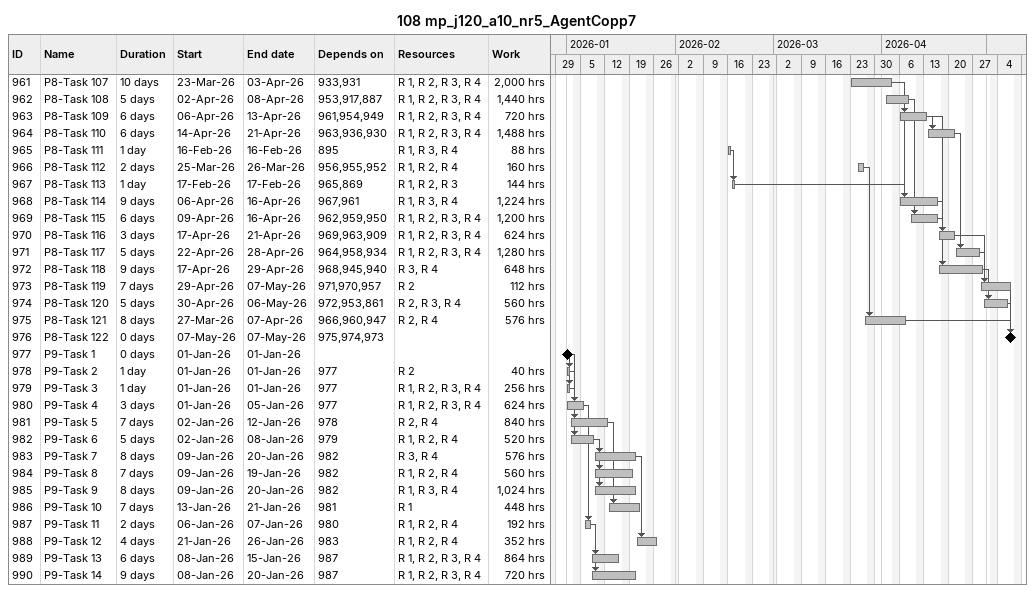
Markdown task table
108 mp_j120_a10_nr5_AgentCopp7

| ID | Task | Duration | Start | Finish | Predecessors | Resources | Work (h) |
|---|---|---|---|---|---|---|---|
| 961 | P8-Task 107 | 10d | 2026-03-23 | 2026-04-03 | 933, 931 | R 1, R 2, R 3, R 4 | 2000 |
| 962 | P8-Task 108 | 5d | 2026-04-02 | 2026-04-08 | 953, 917, 887 | R 1, R 2, R 3, R 4 | 1440 |
| 963 | P8-Task 109 | 6d | 2026-04-06 | 2026-04-13 | 961, 954, 949 | R 1, R 2, R 3, R 4 | 720 |
| 964 | P8-Task 110 | 6d | 2026-04-14 | 2026-04-21 | 963, 936, 930 | R 1, R 2, R 3, R 4 | 1488 |
| 965 | P8-Task 111 | 1d | 2026-02-16 | 2026-02-16 | 895 | R 1, R 3, R 4 | 88 |
| 966 | P8-Task 112 | 2d | 2026-03-25 | 2026-03-26 | 956, 955, 952 | R 1, R 2, R 4 | 160 |
| 967 | P8-Task 113 | 1d | 2026-02-17 | 2026-02-17 | 965, 869 | R 1, R 2, R 3 | 144 |
| 968 | P8-Task 114 | 9d | 2026-04-06 | 2026-04-16 | 967, 961 | R 1, R 3, R 4 | 1224 |
| 969 | P8-Task 115 | 6d | 2026-04-09 | 2026-04-16 | 962, 959, 950 | R 1, R 2, R 3, R 4 | 1200 |
| 970 | P8-Task 116 | 3d | 2026-04-17 | 2026-04-21 | 969, 963, 909 | R 1, R 2, R 3, R 4 | 624 |
| 971 | P8-Task 117 | 5d | 2026-04-22 | 2026-04-28 | 964, 958, 934 | R 1, R 2, R 3, R 4 | 1280 |
| 972 | P8-Task 118 | 9d | 2026-04-17 | 2026-04-29 | 968, 945, 940 | R 3, R 4 | 648 |
| 973 | P8-Task 119 | 7d | 2026-04-29 | 2026-05-07 | 971, 970, 957 | R 2 | 112 |
| 974 | P8-Task 120 | 5d | 2026-04-30 | 2026-05-06 | 972, 953, 861 | R 2, R 3, R 4 | 560 |
| 975 | P8-Task 121 | 8d | 2026-03-27 | 2026-04-07 | 966, 960, 947 | R 2, R 4 | 576 |
| 976 | P8-Task 122 | 0d | 2026-05-07 | 2026-05-07 | 975, 974, 973 |  |  |
| 977 | P9-Task 1 | 0d | 2026-01-01 | 2026-01-01 |  |  |  |
| 978 | P9-Task 2 | 1d | 2026-01-01 | 2026-01-01 | 977 | R 2 | 40 |
| 979 | P9-Task 3 | 1d | 2026-01-01 | 2026-01-01 | 977 | R 1, R 2, R 3, R 4 | 256 |
| 980 | P9-Task 4 | 3d | 2026-01-01 | 2026-01-05 | 977 | R 1, R 2, R 3, R 4 | 624 |
| 981 | P9-Task 5 | 7d | 2026-01-02 | 2026-01-12 | 978 | R 2, R 4 | 840 |
| 982 | P9-Task 6 | 5d | 2026-01-02 | 2026-01-08 | 979 | R 1, R 2, R 4 | 520 |
| 983 | P9-Task 7 | 8d | 2026-01-09 | 2026-01-20 | 982 | R 3, R 4 | 576 |
| 984 | P9-Task 8 | 7d | 2026-01-09 | 2026-01-19 | 982 | R 1, R 2, R 4 | 560 |
| 985 | P9-Task 9 | 8d | 2026-01-09 | 2026-01-20 | 982 | R 1, R 3, R 4 | 1024 |
| 986 | P9-Task 10 | 7d | 2026-01-13 | 2026-01-21 | 981 | R 1 | 448 |
| 987 | P9-Task 11 | 2d | 2026-01-06 | 2026-01-07 | 980 | R 1, R 2, R 4 | 192 |
| 988 | P9-Task 12 | 4d | 2026-01-21 | 2026-01-26 | 983 | R 1, R 2, R 4 | 352 |
| 989 | P9-Task 13 | 6d | 2026-01-08 | 2026-01-15 | 987 | R 1, R 2, R 3, R 4 | 864 |
| 990 | P9-Task 14 | 9d | 2026-01-08 | 2026-01-20 | 987 | R 1, R 2, R 3, R 4 | 720 |
